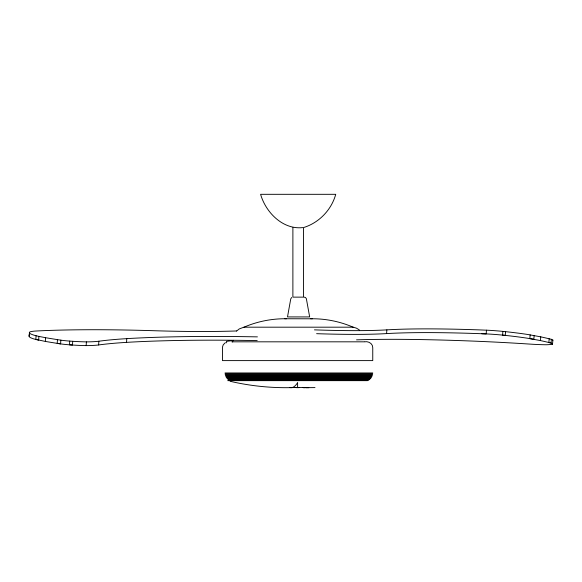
<?xml version="1.0" encoding="UTF-8"?>
<svg xmlns="http://www.w3.org/2000/svg" width="582" height="582" viewBox="0 0 582 582"><rect width="100%" height="100%" fill="white"/><g stroke="black" fill="none" stroke-linecap="round" stroke-linejoin="round"><path stroke-width="0.87" d="M292.892 227.598L292.884 297.133L303.44 297.133L303.44 227.598C318.921 222.906 331.464 209.913 335.734 194.315L260.598 194.315C265.734 212.35 282.816 229.832 302.735 227.598M236.576 330.962A200.601 20.566 3.4 0 1 154.128 330.722A253.716 26.015 3.4 0 0 41.94 330.722L34.964 331.078A28.86 2.961 3.4 0 0 29.602 332.111L29.1 336.243A60.273 6.184 3.4 0 0 34.6 339.146L45.352 341.43A315.393 32.337 3.4 0 0 57.218 343.365A21.505 2.204 3.4 0 0 60.375 343.86L61.554 344.02A21.505 2.204 3.4 0 0 68.174 344.719L72.495 345.039A32.65 3.346 3.4 0 0 86.165 345.613A35.589 3.652 3.4 0 0 98.627 344.959A217.122 22.262 3.4 0 1 126.549 342.376L130.724 342.121A337.145 34.571 3.4 0 1 257.208 340.601M29.376 333.733L29.1 336.243L29.384 335.843M36.069 335.734L35.851 339.466L38.667 340.135L38.892 336.403L34.818 335.414A60.273 6.184 3.4 0 1 29.326 332.518M45.352 341.43L45.571 337.698L38.892 336.403M57.443 339.633L57.218 343.365L60.608 343.889L60.826 340.157L57.443 339.633A315.393 32.337 3.4 0 1 45.571 337.698M60.826 340.157L61.779 340.288A21.505 2.204 3.4 0 0 68.392 340.987L69.724 341.096L69.498 344.828L72.495 345.039L72.714 341.307A32.65 3.346 3.4 0 0 86.391 341.881A35.589 3.652 3.4 0 0 98.853 341.227A217.122 22.262 3.4 0 1 126.767 338.644L130.95 338.389A337.145 34.571 3.4 0 1 257.433 336.869M86.165 345.613L86.391 341.881M98.627 344.959L98.853 341.227M126.549 342.376L126.767 338.644M316.623 333.682A200.601 16.798 4.8 0 0 386.572 333.595L386.892 329.863A253.716 21.243 4.8 0 1 478.491 329.863L487.549 330.227A28.86 2.415 4.8 0 1 501.575 331.253L505.569 331.66A60.273 5.049 4.8 0 1 528.201 334.555L540.758 336.84A315.393 26.408 4.8 0 1 549.175 338.775L551.772 339.43A21.505 1.797 4.8 0 1 552.9 340.128L552.522 343.969L552.085 344.18A32.65 2.735 4.8 0 1 546.294 344.755A35.589 2.983 4.8 0 1 529.955 344.1A217.122 18.18 4.8 0 0 483.002 341.518L477.225 341.263A337.145 28.227 4.8 0 0 356.533 339.844M486.472 330.176L486.159 333.901L478.178 333.595A253.716 21.243 4.8 0 0 386.572 333.595M502.892 331.384L502.579 335.116L505.256 335.392A60.273 5.049 4.8 0 1 527.889 338.288L540.445 340.572A315.393 26.408 4.8 0 1 548.862 342.507A21.505 1.797 4.8 0 1 550.943 343.002L551.452 343.162A21.505 1.797 4.8 0 1 552.587 343.86L552.522 343.969M505.569 331.66L505.256 335.392L501.262 334.985A28.86 2.415 4.8 0 0 487.229 333.952L481.801 333.733M530.158 334.876L529.846 338.608L533.832 339.277L534.145 335.552M540.445 340.572L540.758 336.84M549.175 338.775L548.862 342.507L551.045 343.038L551.358 339.306M236.583 331.078L239.195 328.961L243.873 327.186L353.289 327.186L356.482 328.175L359.341 329.936M291.691 297.482L290.745 298.915L287.501 316.921L309.66 316.921L306.358 298.675L305.47 297.482L304.088 297.133M225.401 342.609L223.248 344.77L222.513 346.945L222.462 360.607L372.756 360.607L372.756 347.709C372.873 343.496 368.311 340.972 364.507 341.823M552.514 343.977L552.085 344.18M552.398 340.455L552.835 340.237M244.011 327.186C257.382 321.41 271.976 318.55 286.54 318.747M353.15 327.186C339.59 321.359 324.771 318.412 310.002 318.798L284.678 318.747M305.805 387.685L314.993 387.597M295.998 387.634L299.213 387.634M310.621 318.747L312.483 318.747M364.092 341.823L232.596 341.823A4.627 4.591 90 0 1 233.193 340.274M225.023 372.96L372.756 372.96M225.067 373.855L372.706 373.855M225.205 374.743L372.56 374.743M225.438 375.608L372.32 375.608M225.765 376.445L371.985 376.445M226.172 377.238L371.563 377.238M226.66 377.98L371.054 377.98M227.227 378.664L370.472 378.664M227.86 379.275L369.817 379.275M228.551 379.82L369.097 379.82M229.293 380.279L368.326 380.279M227.7 380.65L229.293 380.65M230.086 380.65L367.511 380.65M303.2 387.634L308.802 387.685M69.724 341.096L72.714 341.307M230.036 381.268L234.146 382.192A250.762 248.616 90 0 0 296.456 387.459M232.189 342.187L232.014 340.696L226.485 341.35L226.667 342.842M297.606 387.685L297.606 382.658L297.176 383.327A250.74 32.73 90 0 1 289.705 387.459L305.506 387.459A250.74 32.73 -90 0 1 302.509 387.379M386.892 329.863A200.601 16.798 4.8 0 1 314.462 329.863M297.162 387.467L298.071 387.467L297.162 387.467"/></g></svg>
